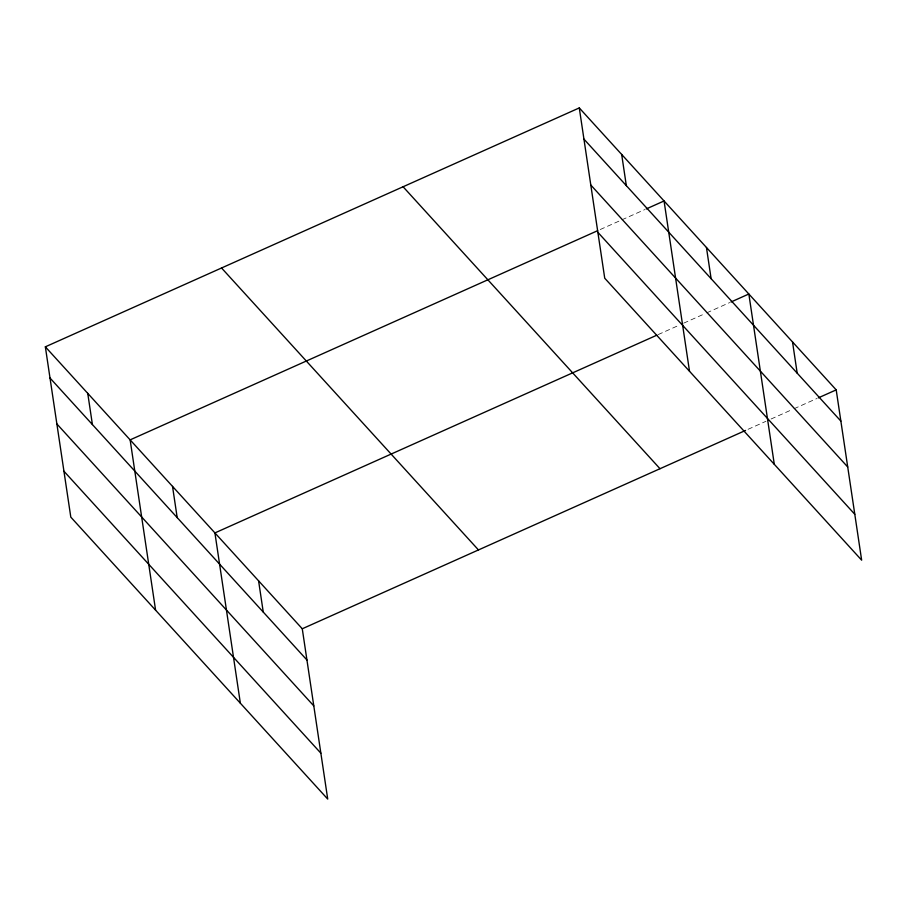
<?xml version="1.0" encoding="UTF-8"?>
<svg xmlns="http://www.w3.org/2000/svg" width="907" height="907" viewBox="0 0 907 907"><rect width="100%" height="100%" fill="white"/><g stroke="black" fill="none" stroke-linecap="round" stroke-linejoin="round"><path stroke-width="0.68" stroke-dasharray="4.54 3.4" d="M600.23 229.528L620.649 220.39M621.93 219.811L644.911 209.528M658.199 334.57L678.629 325.432M683.731 323.141L705.431 313.437M706.712 312.858L729.693 302.575M748.094 429.294L765.973 421.29M771.086 419.011L792.786 409.295M794.067 408.728L817.048 398.445"/><path stroke-width="1.36" d="M45.35 346.825L302.269 628.778L327.722 799.078L70.803 517.126L45.35 346.825L579.278 107.922L836.197 389.874L861.65 560.175L604.731 278.222L579.278 107.922M597.668 230.673L130.132 439.872L155.585 610.173M646.192 208.961L664.06 200.969L689.513 371.269M656.917 335.148L214.914 532.919L240.366 703.22M730.974 302.008L748.842 294.004L774.295 464.316M302.269 628.778L745.543 430.44M818.318 397.867L836.197 389.874M583.949 139.134L840.868 421.097M590.808 185.039L847.728 466.992M597.872 232.328L854.791 514.28M403.082 186.751L660.001 468.715M221.546 267.984L478.465 549.937M50.021 378.038L306.929 660.001M56.88 423.943L313.788 705.895M63.944 471.232L320.863 753.184M792.525 341.939L797.185 373.162M706.451 247.486L711.122 278.71M621.669 154.439L626.34 185.663M258.586 580.843L263.257 612.066M172.523 486.39L177.194 517.614M87.741 393.343L92.412 424.567"/></g></svg>
